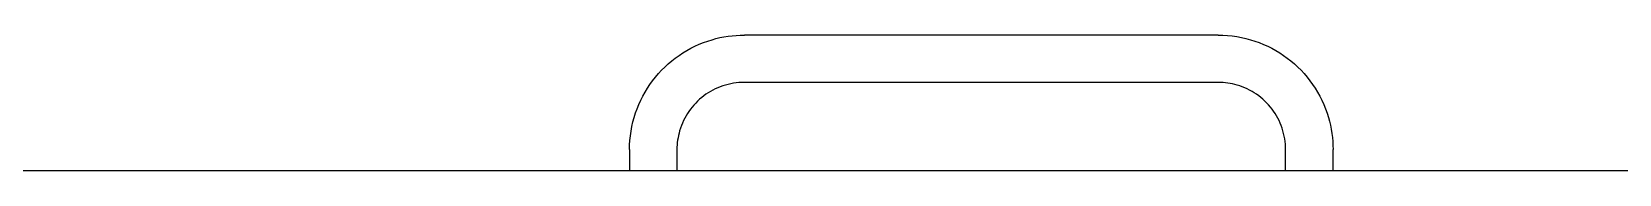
# Model space of a CAD drawing. Header units: inches. Extents: x 19 to 24202, y 17 to 31220.
# Drawn here: x 22397.4 to 22832.9, y 2907.7 to 2945 of the extents above; entities that cross this region are included whole.
import ezdxf

# ---------------------------------------------------------------- set-up
doc = ezdxf.new("R2010")
doc.units = ezdxf.units.IN
doc.header["$MEASUREMENT"] = 0

msp = doc.modelspace()

# ---------------------------------------------------------------- linework, layer by layer
at = {"color": 253}
for p, q in [((22722.865, 2945.041), (22592.865, 2945.041)), ((22722.865, 2932.041), (22592.865, 2932.041)), ((22561.365, 2913.541), (22561.365, 2907.685)), ((22574.365, 2913.541), (22574.365, 2907.685)), ((22741.365, 2907.685), (22741.365, 2913.541)), ((22754.365, 2907.685), (22754.365, 2913.541)), ((22886.73, 2907.685), (19045.058, 2907.685))]:
    msp.add_line(p, q, dxfattribs=at)
for points, knots in [([(22561.365, 2913.541), (22561.365, 2916.946), (22561.932, 2920.395), (22564.092, 2926.788), (22565.692, 2929.821), (22569.716, 2935.164), (22572.191, 2937.541), (22577.694, 2941.348), (22580.79, 2942.826), (22586.865, 2944.608), (22589.88, 2945.041), (22592.865, 2945.041)], [0, 0, 0, 0, 1.0215179, 1.0215179, 2.0245829, 2.0245829, 3.0283104, 3.0283104, 4.0320143, 4.0320143, 4.9275568, 4.9275568, 4.9275568, 4.9275568]), ([(22722.865, 2945.041), (22726.27, 2945.041), (22729.719, 2944.474), (22736.113, 2942.314), (22739.145, 2940.714), (22744.489, 2936.689), (22746.866, 2934.215), (22750.673, 2928.712), (22752.151, 2925.616), (22753.932, 2919.541), (22754.365, 2916.526), (22754.365, 2913.541)], [0, 0, 0, 0, 1.0215179, 1.0215179, 2.024583, 2.024583, 3.0283104, 3.0283104, 4.0320143, 4.0320143, 4.9275568, 4.9275568, 4.9275568, 4.9275568]), ([(22592.865, 2932.041), (22590.866, 2932.041), (22588.84, 2931.708), (22585.085, 2930.439), (22583.304, 2929.499), (22580.166, 2927.136), (22578.77, 2925.683), (22576.534, 2922.451), (22575.666, 2920.632), (22574.62, 2917.064), (22574.365, 2915.294), (22574.365, 2913.541)], [0, 0, 0, 0, 0.5999391, 0.5999391, 1.1890408, 1.1890408, 1.7785315, 1.7785315, 2.3680084, 2.3680084, 2.893962, 2.893962, 2.893962, 2.893962]), ([(22741.365, 2913.541), (22741.365, 2915.54), (22741.032, 2917.566), (22739.764, 2921.321), (22738.824, 2923.102), (22736.461, 2926.24), (22735.007, 2927.636), (22731.776, 2929.872), (22729.957, 2930.74), (22726.389, 2931.786), (22724.618, 2932.041), (22722.865, 2932.041)], [0, 0, 0, 0, 0.5999392, 0.5999392, 1.1890409, 1.1890409, 1.7785316, 1.7785316, 2.3680085, 2.3680085, 2.893962, 2.893962, 2.893962, 2.893962])]:
    msp.add_open_spline(points, degree=3, knots=knots, dxfattribs=at)

doc.saveas('drawing.dxf')
